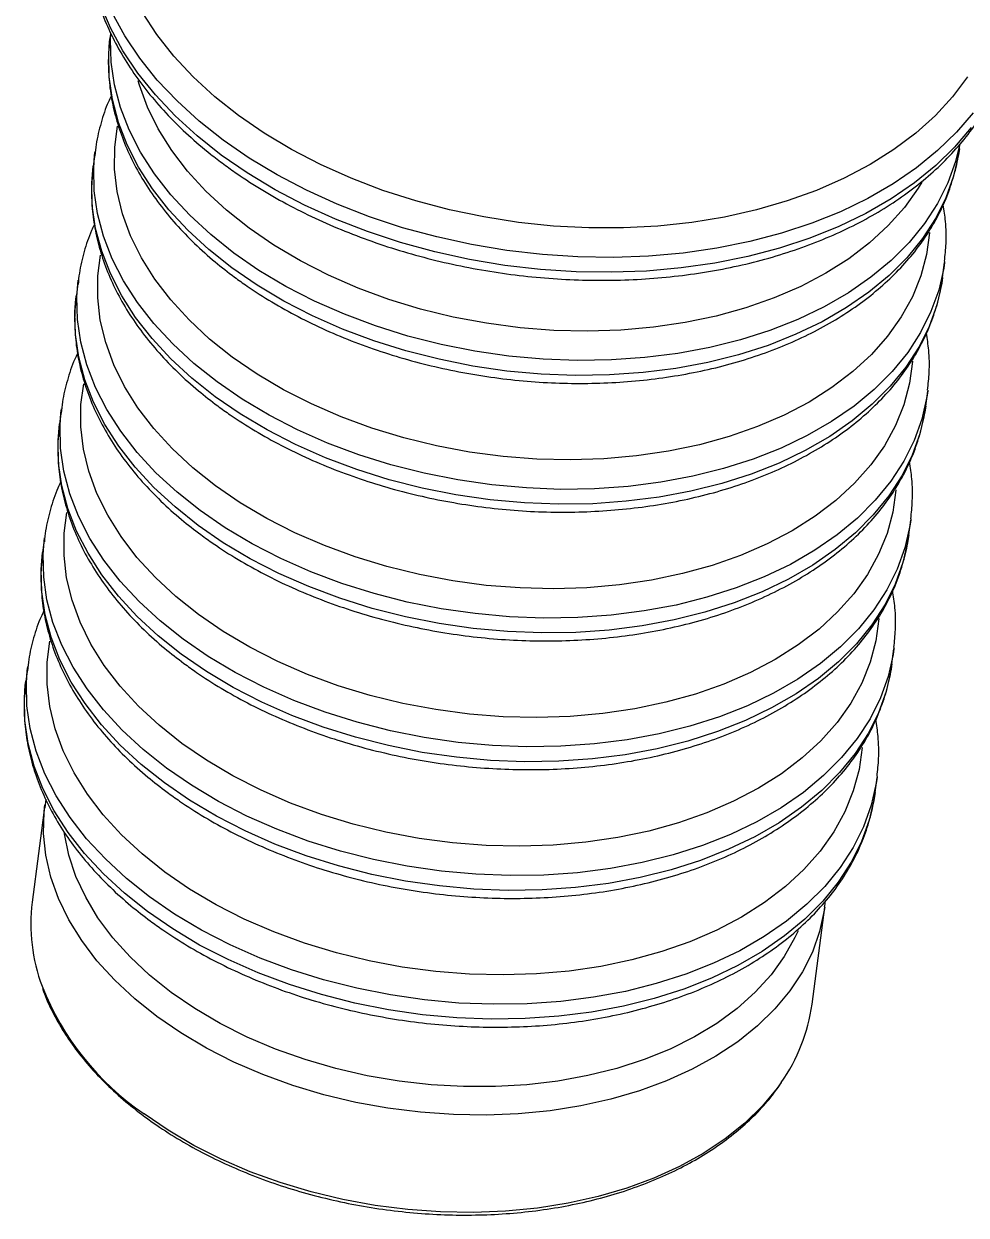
# Model space of a CAD drawing. Header units: millimetres. Extents: x 118006 to 124636, y -130611 to -125922.
# Drawn here: x 122606.7 to 122703.3, y -127507.5 to -127385.3 of the extents above; entities that cross this region are included whole.
import ezdxf

# ---------------------------------------------------------------- set-up
doc = ezdxf.new("R2010")
doc.units = ezdxf.units.MM
doc.header["$LTSCALE"] = 13
doc.layers.add('几何体', color=7, linetype='Continuous')

msp = doc.modelspace()

# ---------------------------------------------------------------- linework, layer by layer
at = {"layer": '几何体'}
for p, q in [((122615.53, -127387.15), (122615.58, -127386.75)), ((122615.64, -127386.28), (122615.58, -127386.75)), ((122702.62, -127398.14), (122702.68, -127397.68)), ((122614.05, -127398.42), (122613.85, -127399.94)), ((122614, -127398.82), (122614.05, -127398.42)), ((122613.81, -127400.35), (122613.85, -127399.94)), ((122700.89, -127411.34), (122701.09, -127409.82)), ((122701.11, -127409.69), (122701.09, -127409.82)), ((122612.32, -127411.62), (122612.13, -127413.14)), ((122612.28, -127412.02), (122612.32, -127411.62)), ((122612.08, -127413.54), (122612.13, -127413.14)), ((122699.17, -127424.54), (122699.37, -127423.01)), ((122699.38, -127422.89), (122699.37, -127423.01)), ((122610.6, -127424.82), (122610.4, -127426.34)), ((122610.55, -127425.22), (122610.6, -127424.82)), ((122610.35, -127426.74), (122610.4, -127426.34)), ((122697.44, -127437.74), (122697.64, -127436.21)), ((122697.65, -127436.09), (122697.64, -127436.21)), ((122608.87, -127438.02), (122608.67, -127439.54)), ((122608.82, -127438.42), (122608.87, -127438.02)), ((122608.62, -127439.94), (122608.67, -127439.54)), ((122695.71, -127450.93), (122695.91, -127449.41)), ((122695.93, -127449.29), (122695.91, -127449.41)), ((122607.14, -127451.22), (122606.94, -127452.74)), ((122607.09, -127451.62), (122607.14, -127451.22)), ((122606.89, -127453.14), (122606.94, -127452.74)), ((122693.98, -127464.13), (122694.18, -127462.61)), ((122694.2, -127462.48), (122694.18, -127462.61)), ((122609, -127464.82), (122608.9, -127465.72)), ((122608.9, -127465.41), (122607.6, -127475.38)), ((122608.87, -127465.69), (122608.9, -127465.41)), ((122687.52, -127485.84), (122688.82, -127475.88))]:
    msp.add_line(p, q, dxfattribs=at)
at = {"layer": '几何体', "flags": 128}
for points in [[(122627.17, -127397.27), (122624.7, -127395.31), (122622.45, -127393.25), (122620.42, -127391.1), (122618.63, -127388.87), (122617.09, -127386.58), (122615.81, -127384.23), (122614.79, -127381.85), (122614.05, -127379.44), (122613.58, -127377.02), (122613.38, -127374.61), (122613.47, -127372.21), (122613.55, -127371.51)], [(122626.97, -127398.79), (122624.5, -127396.83), (122622.25, -127394.77), (122620.22, -127392.62), (122618.43, -127390.4), (122616.89, -127388.1), (122615.61, -127385.76), (122614.59, -127383.37), (122613.85, -127380.96), (122613.38, -127378.55), (122613.18, -127376.13), (122613.27, -127373.74), (122613.35, -127373.03)], [(122628.74, -127394.73), (122626.32, -127392.81), (122624.11, -127390.78), (122622.12, -127388.65), (122620.38, -127386.45), (122618.89, -127384.19)], [(122628.26, -127408.84), (122625.89, -127406.95), (122623.74, -127404.96), (122621.81, -127402.88), (122620.13, -127400.72), (122618.7, -127398.49), (122617.54, -127396.22), (122616.64, -127393.91), (122616.03, -127391.59), (122615.69, -127389.26), (122615.64, -127386.94), (122615.66, -127386.45)], [(122628.07, -127410.36), (122625.69, -127408.47), (122623.54, -127406.48), (122621.61, -127404.4), (122619.93, -127402.24), (122618.5, -127400.02), (122617.34, -127397.74), (122616.44, -127395.44), (122615.83, -127393.11), (122615.49, -127390.78), (122615.44, -127388.46), (122615.53, -127387.15)], [(122629.84, -127406.3), (122627.51, -127404.45), (122625.4, -127402.49), (122623.53, -127400.44), (122621.9, -127398.31), (122620.52, -127396.12), (122619.42, -127393.88), (122618.59, -127391.62), (122618.46, -127391.17)], [(122703.45, -127390.78), (122701.93, -127392.81), (122700.16, -127394.73), (122698.15, -127396.55), (122695.91, -127398.23), (122693.46, -127399.77), (122690.81, -127401.17), (122687.98, -127402.42), (122684.98, -127403.5), (122681.83, -127404.41), (122678.56, -127405.15), (122675.19, -127405.7), (122671.72, -127406.07), (122668.2, -127406.26), (122664.63, -127406.26), (122661.04, -127406.07), (122657.45, -127405.7), (122653.88, -127405.14), (122650.36, -127404.41), (122646.9, -127403.5), (122643.54, -127402.42), (122640.28, -127401.17), (122637.16, -127399.77), (122634.18, -127398.23), (122631.37, -127396.54), (122628.74, -127394.73), (122628.74, -127394.73)], [(122704.03, -127394.45), (122702.33, -127396.45), (122700.39, -127398.34), (122698.22, -127400.11), (122695.83, -127401.75), (122693.24, -127403.25), (122690.45, -127404.6), (122687.5, -127405.79), (122684.39, -127406.81), (122681.14, -127407.66), (122677.77, -127408.34), (122674.31, -127408.84), (122670.77, -127409.16), (122667.17, -127409.29), (122663.53, -127409.24), (122659.88, -127409), (122656.24, -127408.58), (122652.62, -127407.97), (122649.06, -127407.19), (122645.56, -127406.24), (122642.16, -127405.12), (122638.86, -127403.84), (122635.7, -127402.4), (122632.69, -127400.82), (122629.84, -127399.11), (122627.17, -127397.27)], [(122628.11, -127419.5), (122625.78, -127417.65), (122623.67, -127415.69), (122621.8, -127413.64), (122620.17, -127411.51), (122618.8, -127409.32), (122617.69, -127407.08), (122616.86, -127404.81), (122616.31, -127402.53), (122616.04, -127400.24), (122616.06, -127397.97), (122616.34, -127395.84)], [(122703.83, -127395.97), (122702.13, -127397.97), (122700.19, -127399.87), (122698.02, -127401.63), (122695.63, -127403.27), (122693.04, -127404.77), (122690.25, -127406.12), (122687.3, -127407.31), (122684.19, -127408.33), (122680.94, -127409.19), (122677.57, -127409.87), (122674.11, -127410.36), (122670.57, -127410.68), (122666.97, -127410.81), (122663.33, -127410.76), (122659.68, -127410.52), (122656.04, -127410.1), (122652.43, -127409.5), (122648.86, -127408.72), (122645.36, -127407.76), (122641.96, -127406.64), (122638.67, -127405.36), (122635.5, -127403.92), (122632.49, -127402.35), (122629.64, -127400.63), (122626.97, -127398.79)], [(122626.54, -127422.04), (122624.16, -127420.15), (122622.01, -127418.16), (122620.08, -127416.07), (122618.4, -127413.92), (122616.97, -127411.69), (122615.81, -127409.42), (122614.92, -127407.11), (122614.3, -127404.79), (122613.96, -127402.46), (122613.91, -127400.14), (122614, -127398.82)], [(122702.62, -127398.14), (122702.54, -127398.72), (122702.03, -127400.97), (122701.24, -127403.17), (122700.17, -127405.3), (122698.84, -127407.34), (122697.26, -127409.29), (122695.42, -127411.13), (122693.35, -127412.85), (122691.06, -127414.43), (122688.56, -127415.88), (122685.87, -127417.17), (122683.01, -127418.3), (122679.99, -127419.26), (122676.83, -127420.05), (122673.56, -127420.66), (122670.2, -127421.09), (122666.76, -127421.33), (122663.28, -127421.38), (122659.77, -127421.25), (122656.25, -127420.93), (122652.75, -127420.42), (122649.3, -127419.73), (122645.9, -127418.87), (122642.6, -127417.83), (122639.39, -127416.63), (122636.32, -127415.28), (122633.4, -127413.77), (122630.64, -127412.13), (122628.07, -127410.36)], [(122702.6, -127397.93), (122702.22, -127399.45), (122701.44, -127401.65), (122700.37, -127403.77), (122699.04, -127405.82), (122697.46, -127407.77), (122695.62, -127409.61), (122693.55, -127411.32), (122691.26, -127412.91), (122688.76, -127414.35), (122686.07, -127415.64), (122683.21, -127416.77), (122680.19, -127417.74), (122677.03, -127418.53), (122673.76, -127419.14), (122670.4, -127419.56), (122666.96, -127419.8), (122663.48, -127419.86), (122659.97, -127419.72), (122656.45, -127419.4), (122652.95, -127418.9), (122649.5, -127418.21), (122646.1, -127417.35), (122642.79, -127416.31), (122639.59, -127415.11), (122636.52, -127413.76), (122633.6, -127412.25), (122630.84, -127410.61), (122628.26, -127408.84)], [(122626.34, -127423.56), (122623.96, -127421.67), (122621.81, -127419.68), (122619.88, -127417.6), (122618.2, -127415.44), (122616.77, -127413.21), (122615.61, -127410.94), (122614.72, -127408.64), (122614.1, -127406.31), (122613.76, -127403.98), (122613.71, -127401.66), (122613.81, -127400.35)], [(122698.76, -127401.58), (122698.39, -127402.19), (122696.99, -127404.16), (122695.33, -127406.03), (122693.42, -127407.79), (122691.29, -127409.42), (122688.94, -127410.91), (122686.38, -127412.25), (122683.65, -127413.43), (122680.75, -127414.45), (122677.7, -127415.3), (122674.53, -127415.96), (122671.26, -127416.44), (122667.91, -127416.74), (122664.5, -127416.85), (122661.05, -127416.77), (122657.6, -127416.5), (122654.16, -127416.04), (122650.75, -127415.41), (122647.41, -127414.59), (122644.15, -127413.59), (122640.99, -127412.43), (122637.96, -127411.12), (122635.08, -127409.65), (122632.37, -127408.04), (122629.84, -127406.3)], [(122699.55, -127406.72), (122699.55, -127406.75), (122699.25, -127408.99), (122698.66, -127411.19), (122697.8, -127413.33), (122696.66, -127415.39), (122695.26, -127417.36), (122693.6, -127419.23), (122691.7, -127420.99), (122689.56, -127422.62), (122687.21, -127424.11), (122684.66, -127425.45), (122681.92, -127426.63), (122679.02, -127427.65), (122675.97, -127428.49), (122672.8, -127429.16), (122669.53, -127429.64), (122666.18, -127429.94), (122662.77, -127430.05), (122659.33, -127429.97), (122655.87, -127429.7), (122652.43, -127429.24), (122649.03, -127428.6), (122645.68, -127427.79), (122642.42, -127426.79), (122639.27, -127425.63), (122636.24, -127424.31), (122633.35, -127422.85), (122630.64, -127421.24), (122628.11, -127419.5)], [(122626.38, -127432.7), (122624.05, -127430.84), (122621.95, -127428.89), (122620.07, -127426.84), (122618.44, -127424.71), (122617.07, -127422.52), (122615.96, -127420.28), (122615.13, -127418.01), (122614.58, -127415.73), (122614.31, -127413.44), (122614.33, -127411.17), (122614.61, -127409.04)], [(122701.09, -127409.82), (122701.01, -127410.39), (122700.5, -127412.65), (122699.71, -127414.84), (122698.64, -127416.97), (122697.32, -127419.02), (122695.73, -127420.97), (122693.89, -127422.81), (122691.82, -127424.52), (122689.53, -127426.11), (122687.03, -127427.55), (122684.34, -127428.84), (122681.48, -127429.97), (122678.46, -127430.94), (122675.3, -127431.72), (122672.03, -127432.33), (122668.67, -127432.76), (122665.24, -127433), (122661.75, -127433.06), (122658.24, -127432.92), (122654.72, -127432.6), (122651.22, -127432.1), (122647.77, -127431.41), (122644.37, -127430.55), (122641.07, -127429.51), (122637.87, -127428.31), (122634.79, -127426.95), (122631.87, -127425.45), (122629.11, -127423.81), (122626.54, -127422.04)], [(122700.89, -127411.34), (122700.81, -127411.92), (122700.3, -127414.17), (122699.51, -127416.37), (122698.45, -127418.5), (122697.12, -127420.54), (122695.53, -127422.49), (122693.69, -127424.33), (122691.62, -127426.05), (122689.33, -127427.63), (122686.83, -127429.07), (122684.14, -127430.37), (122681.28, -127431.5), (122678.26, -127432.46), (122675.1, -127433.25), (122671.84, -127433.86), (122668.47, -127434.28), (122665.04, -127434.53), (122661.55, -127434.58), (122658.04, -127434.45), (122654.52, -127434.12), (122651.03, -127433.62), (122647.57, -127432.93), (122644.18, -127432.07), (122640.87, -127431.03), (122637.67, -127429.83), (122634.59, -127428.48), (122631.67, -127426.97), (122628.91, -127425.33), (122626.34, -127423.56)], [(122624.81, -127435.23), (122622.44, -127433.35), (122620.28, -127431.36), (122618.36, -127429.27), (122616.67, -127427.11), (122615.25, -127424.89), (122614.08, -127422.62), (122613.19, -127420.31), (122612.57, -127417.99), (122612.23, -127415.66), (122612.18, -127413.34), (122612.28, -127412.02)], [(122624.61, -127436.76), (122622.24, -127434.87), (122620.08, -127432.88), (122618.16, -127430.8), (122616.47, -127428.64), (122615.05, -127426.41), (122613.88, -127424.14), (122612.99, -127421.83), (122612.37, -127419.51), (122612.03, -127417.18), (122611.98, -127414.86), (122612.08, -127413.54)], [(122697.82, -127419.91), (122697.82, -127419.95), (122697.52, -127422.19), (122696.94, -127424.39), (122696.07, -127426.52), (122694.93, -127428.59), (122693.53, -127430.56), (122691.87, -127432.43), (122689.97, -127434.19), (122687.83, -127435.81), (122685.48, -127437.3), (122682.93, -127438.65), (122680.19, -127439.83), (122677.29, -127440.85), (122674.25, -127441.69), (122671.08, -127442.36), (122667.8, -127442.84), (122664.45, -127443.14), (122661.04, -127443.25), (122657.6, -127443.17), (122654.14, -127442.9), (122650.7, -127442.44), (122647.3, -127441.8), (122643.96, -127440.98), (122640.69, -127439.99), (122637.54, -127438.83), (122634.51, -127437.51), (122631.63, -127436.05), (122628.91, -127434.44), (122626.38, -127432.7)], [(122624.65, -127445.9), (122622.33, -127444.04), (122620.22, -127442.08), (122618.34, -127440.03), (122616.71, -127437.91), (122615.34, -127435.72), (122614.24, -127433.48), (122613.4, -127431.21), (122612.85, -127428.93), (122612.58, -127426.64), (122612.6, -127424.37), (122612.88, -127422.24)], [(122699.37, -127423.01), (122699.28, -127423.59), (122698.77, -127425.85), (122697.98, -127428.04), (122696.92, -127430.17), (122695.59, -127432.22), (122694, -127434.17), (122692.17, -127436), (122690.1, -127437.72), (122687.8, -127439.31), (122685.3, -127440.75), (122682.61, -127442.04), (122679.75, -127443.17), (122676.73, -127444.13), (122673.58, -127444.92), (122670.31, -127445.53), (122666.94, -127445.96), (122663.51, -127446.2), (122660.02, -127446.26), (122656.51, -127446.12), (122652.99, -127445.8), (122649.5, -127445.3), (122646.04, -127444.61), (122642.65, -127443.74), (122639.34, -127442.71), (122636.14, -127441.51), (122633.07, -127440.15), (122630.14, -127438.65), (122627.38, -127437), (122624.81, -127435.23)], [(122699.17, -127424.54), (122699.08, -127425.12), (122698.57, -127427.37), (122697.78, -127429.57), (122696.72, -127431.69), (122695.39, -127433.74), (122693.8, -127435.69), (122691.97, -127437.53), (122689.9, -127439.24), (122687.6, -127440.83), (122685.11, -127442.27), (122682.41, -127443.56), (122679.55, -127444.69), (122676.53, -127445.66), (122673.38, -127446.45), (122670.11, -127447.06), (122666.74, -127447.48), (122663.31, -127447.72), (122659.82, -127447.78), (122656.31, -127447.64), (122652.8, -127447.32), (122649.3, -127446.82), (122645.84, -127446.13), (122642.45, -127445.27), (122639.14, -127444.23), (122635.94, -127443.03), (122632.87, -127441.68), (122629.94, -127440.17), (122627.18, -127438.53), (122624.61, -127436.76)], [(122623.08, -127448.43), (122620.71, -127446.55), (122618.55, -127444.55), (122616.63, -127442.47), (122614.95, -127440.31), (122613.52, -127438.09), (122612.35, -127435.82), (122611.46, -127433.51), (122610.84, -127431.18), (122610.51, -127428.85), (122610.45, -127426.53), (122610.55, -127425.22)], [(122622.88, -127449.96), (122620.51, -127448.07), (122618.35, -127446.08), (122616.43, -127444), (122614.75, -127441.84), (122613.32, -127439.61), (122612.15, -127437.34), (122611.26, -127435.03), (122610.64, -127432.71), (122610.31, -127430.38), (122610.25, -127428.06), (122610.35, -127426.74)], [(122696.1, -127433.11), (122696.09, -127433.15), (122695.79, -127435.39), (122695.21, -127437.59), (122694.34, -127439.72), (122693.21, -127441.79), (122691.8, -127443.76), (122690.14, -127445.63), (122688.24, -127447.39), (122686.11, -127449.01), (122683.75, -127450.5), (122681.2, -127451.85), (122678.47, -127453.03), (122675.56, -127454.05), (122672.52, -127454.89), (122669.35, -127455.56), (122666.08, -127456.04), (122662.72, -127456.34), (122659.31, -127456.45), (122655.87, -127456.37), (122652.42, -127456.1), (122648.98, -127455.64), (122645.57, -127455), (122642.23, -127454.18), (122638.97, -127453.19), (122635.81, -127452.03), (122632.78, -127450.71), (122629.9, -127449.24), (122627.18, -127447.64), (122624.65, -127445.9)], [(122622.92, -127459.1), (122620.6, -127457.24), (122618.49, -127455.28), (122616.61, -127453.23), (122614.99, -127451.11), (122613.61, -127448.92), (122612.51, -127446.68), (122611.68, -127444.41), (122611.12, -127442.12), (122610.86, -127439.84), (122610.87, -127437.56), (122611.15, -127435.44)], [(122697.64, -127436.21), (122697.55, -127436.79), (122697.04, -127439.04), (122696.25, -127441.24), (122695.19, -127443.37), (122693.86, -127445.42), (122692.27, -127447.36), (122690.44, -127449.2), (122688.37, -127450.92), (122686.08, -127452.51), (122683.58, -127453.95), (122680.89, -127455.24), (122678.02, -127456.37), (122675, -127457.33), (122671.85, -127458.12), (122668.58, -127458.73), (122665.22, -127459.16), (122661.78, -127459.4), (122658.3, -127459.45), (122654.78, -127459.32), (122651.27, -127459), (122647.77, -127458.49), (122644.31, -127457.81), (122640.92, -127456.94), (122637.61, -127455.91), (122634.41, -127454.71), (122631.34, -127453.35), (122628.41, -127451.85), (122625.65, -127450.2), (122623.08, -127448.43)], [(122697.44, -127437.74), (122697.35, -127438.31), (122696.84, -127440.57), (122696.05, -127442.77), (122694.99, -127444.89), (122693.66, -127446.94), (122692.07, -127448.89), (122690.24, -127450.73), (122688.17, -127452.44), (122685.88, -127454.03), (122683.38, -127455.47), (122680.69, -127456.76), (122677.82, -127457.89), (122674.8, -127458.86), (122671.65, -127459.65), (122668.38, -127460.26), (122665.02, -127460.68), (122661.58, -127460.92), (122658.1, -127460.98), (122654.58, -127460.84), (122651.07, -127460.52), (122647.57, -127460.02), (122644.11, -127459.33), (122640.72, -127458.47), (122637.41, -127457.43), (122634.21, -127456.23), (122631.14, -127454.87), (122628.21, -127453.37), (122625.46, -127451.73), (122622.88, -127449.96)], [(122621.35, -127461.63), (122618.98, -127459.74), (122616.83, -127457.75), (122614.9, -127455.67), (122613.22, -127453.51), (122611.79, -127451.29), (122610.63, -127449.02), (122609.73, -127446.71), (122609.11, -127444.38), (122608.78, -127442.05), (122608.72, -127439.73), (122608.82, -127438.42)], [(122621.15, -127463.15), (122618.78, -127461.27), (122616.63, -127459.28), (122614.7, -127457.19), (122613.02, -127455.03), (122611.59, -127452.81), (122610.43, -127450.54), (122609.53, -127448.23), (122608.92, -127445.91), (122608.58, -127443.58), (122608.53, -127441.26), (122608.62, -127439.94)], [(122694.37, -127446.31), (122694.37, -127446.34), (122694.06, -127448.59), (122693.48, -127450.79), (122692.62, -127452.92), (122691.48, -127454.98), (122690.08, -127456.96), (122688.42, -127458.83), (122686.51, -127460.58), (122684.38, -127462.21), (122682.03, -127463.7), (122679.47, -127465.04), (122676.74, -127466.23), (122673.84, -127467.25), (122670.79, -127468.09), (122667.62, -127468.76), (122664.35, -127469.24), (122661, -127469.54), (122657.59, -127469.65), (122654.14, -127469.57), (122650.69, -127469.3), (122647.25, -127468.84), (122643.84, -127468.2), (122640.5, -127467.38), (122637.24, -127466.39), (122634.08, -127465.23), (122631.05, -127463.91), (122628.17, -127462.44), (122625.45, -127460.83), (122622.92, -127459.1)], [(122621.2, -127472.3), (122618.87, -127470.44), (122616.76, -127468.48), (122614.89, -127466.43), (122613.26, -127464.31), (122611.89, -127462.12), (122610.78, -127459.88), (122609.95, -127457.61), (122609.4, -127455.32), (122609.13, -127453.04), (122609.15, -127450.76), (122609.42, -127448.63)], [(122695.91, -127449.41), (122695.83, -127449.99), (122695.31, -127452.24), (122694.52, -127454.44), (122693.46, -127456.57), (122692.13, -127458.61), (122690.55, -127460.56), (122688.71, -127462.4), (122686.64, -127464.12), (122684.35, -127465.71), (122681.85, -127467.15), (122679.16, -127468.44), (122676.29, -127469.57), (122673.28, -127470.53), (122670.12, -127471.32), (122666.85, -127471.93), (122663.49, -127472.36), (122660.05, -127472.6), (122656.57, -127472.65), (122653.06, -127472.52), (122649.54, -127472.2), (122646.04, -127471.69), (122642.58, -127471.01), (122639.19, -127470.14), (122635.88, -127469.11), (122632.68, -127467.91), (122629.61, -127466.55), (122626.69, -127465.05), (122623.93, -127463.4), (122621.35, -127461.63)], [(122619.63, -127474.83), (122617.25, -127472.94), (122615.1, -127470.95), (122613.17, -127468.87), (122611.49, -127466.71), (122610.06, -127464.49), (122608.9, -127462.21), (122608, -127459.91), (122607.39, -127457.58), (122607.05, -127455.25), (122607, -127452.93), (122607.09, -127451.62)], [(122695.71, -127450.93), (122695.63, -127451.51), (122695.11, -127453.77), (122694.32, -127455.96), (122693.26, -127458.09), (122691.93, -127460.14), (122690.35, -127462.09), (122688.51, -127463.92), (122686.44, -127465.64), (122684.15, -127467.23), (122681.65, -127468.67), (122678.96, -127469.96), (122676.1, -127471.09), (122673.08, -127472.06), (122669.92, -127472.84), (122666.65, -127473.45), (122663.29, -127473.88), (122659.85, -127474.12), (122656.37, -127474.18), (122652.86, -127474.04), (122649.34, -127473.72), (122645.84, -127473.22), (122642.39, -127472.53), (122638.99, -127471.67), (122635.68, -127470.63), (122632.48, -127469.43), (122629.41, -127468.07), (122626.49, -127466.57), (122623.73, -127464.93), (122621.15, -127463.15)], [(122619.43, -127476.35), (122617.05, -127474.47), (122614.9, -127472.47), (122612.97, -127470.39), (122611.29, -127468.23), (122609.86, -127466.01), (122608.7, -127463.74), (122607.8, -127461.43), (122607.19, -127459.1), (122606.85, -127456.77), (122606.8, -127454.45), (122606.89, -127453.14)], [(122692.64, -127459.51), (122692.64, -127459.54), (122692.34, -127461.79), (122691.75, -127463.98), (122690.89, -127466.12), (122689.75, -127468.18), (122688.35, -127470.16), (122686.69, -127472.03), (122684.79, -127473.78), (122682.65, -127475.41), (122680.3, -127476.9), (122677.75, -127478.24), (122675.01, -127479.43), (122672.11, -127480.44), (122669.06, -127481.29), (122665.89, -127481.96), (122662.62, -127482.44), (122659.27, -127482.74), (122655.86, -127482.84), (122652.42, -127482.76), (122648.96, -127482.5), (122645.52, -127482.04), (122642.12, -127481.4), (122638.77, -127480.58), (122635.51, -127479.59), (122632.35, -127478.43), (122629.32, -127477.11), (122626.44, -127475.64), (122623.73, -127474.03), (122621.2, -127472.3)], [(122694.18, -127462.61), (122694.1, -127463.19), (122693.59, -127465.44), (122692.8, -127467.64), (122691.73, -127469.77), (122690.4, -127471.81), (122688.82, -127473.76), (122686.98, -127475.6), (122684.91, -127477.32), (122682.62, -127478.9), (122680.12, -127480.35), (122677.43, -127481.64), (122674.57, -127482.77), (122671.55, -127483.73), (122668.39, -127484.52), (122665.12, -127485.13), (122661.76, -127485.56), (122658.32, -127485.8), (122654.84, -127485.85), (122651.33, -127485.72), (122647.81, -127485.4), (122644.31, -127484.89), (122640.86, -127484.21), (122637.46, -127483.34), (122634.16, -127482.31), (122630.96, -127481.11), (122627.88, -127479.75), (122624.96, -127478.24), (122622.2, -127476.6), (122619.63, -127474.83)], [(122693.98, -127464.13), (122693.9, -127464.71), (122693.39, -127466.97), (122692.6, -127469.16), (122691.53, -127471.29), (122690.21, -127473.34), (122688.62, -127475.28), (122686.78, -127477.12), (122684.71, -127478.84), (122682.42, -127480.43), (122679.92, -127481.87), (122677.23, -127483.16), (122674.37, -127484.29), (122671.35, -127485.25), (122668.19, -127486.04), (122664.92, -127486.65), (122661.56, -127487.08), (122658.13, -127487.32), (122654.64, -127487.37), (122651.13, -127487.24), (122647.61, -127486.92), (122644.11, -127486.41), (122640.66, -127485.73), (122637.26, -127484.86), (122633.96, -127483.83), (122630.76, -127482.63), (122627.68, -127481.27), (122624.76, -127479.77), (122622, -127478.12), (122619.43, -127476.35)], [(122620.37, -127487.1), (122618.11, -127485.29), (122616.06, -127483.38), (122614.24, -127481.39), (122612.67, -127479.32), (122611.35, -127477.18), (122610.3, -127475.01), (122609.51, -127472.8), (122609, -127470.57), (122608.77, -127468.35), (122608.83, -127466.14), (122608.87, -127465.69)], [(122621.85, -127484.63), (122619.63, -127482.86), (122617.63, -127480.98), (122615.86, -127479.02), (122614.34, -127476.98), (122613.08, -127474.88), (122612.08, -127472.73), (122611.36, -127470.56), (122610.91, -127468.37), (122610.9, -127468.25)], [(122688.82, -127475.87), (122688.77, -127476.24), (122688.3, -127478.39), (122687.55, -127480.49), (122686.53, -127482.52), (122685.25, -127484.47), (122683.71, -127486.32), (122681.92, -127488.06), (122679.91, -127489.68), (122677.67, -127491.17), (122675.24, -127492.51), (122672.62, -127493.69), (122669.83, -127494.72), (122666.9, -127495.58), (122663.84, -127496.26), (122660.67, -127496.76), (122657.42, -127497.08), (122654.11, -127497.21), (122650.77, -127497.16), (122647.41, -127496.92), (122644.06, -127496.5), (122640.75, -127495.9), (122637.49, -127495.12), (122634.31, -127494.16), (122631.23, -127493.04), (122628.28, -127491.77), (122625.47, -127490.35), (122622.83, -127488.78), (122620.37, -127487.1)], [(122686.09, -127478.3), (122685.77, -127478.99), (122684.68, -127480.96), (122683.32, -127482.84), (122681.7, -127484.61), (122679.85, -127486.27), (122677.77, -127487.8), (122675.48, -127489.19), (122672.99, -127490.43), (122670.32, -127491.51), (122667.5, -127492.42), (122664.54, -127493.16), (122661.47, -127493.72), (122658.3, -127494.1), (122655.07, -127494.29), (122651.79, -127494.29), (122648.49, -127494.1), (122645.2, -127493.73), (122641.93, -127493.17), (122638.72, -127492.43), (122635.59, -127491.52), (122632.55, -127490.44), (122629.64, -127489.21), (122626.87, -127487.82), (122624.27, -127486.29), (122621.85, -127484.63)], [(122684.35, -127493.87), (122683.94, -127494.44), (122682.4, -127496.29), (122680.62, -127498.03), (122678.6, -127499.65), (122676.37, -127501.13), (122673.93, -127502.47), (122671.31, -127503.66), (122668.53, -127504.69), (122665.59, -127505.54), (122662.53, -127506.22), (122659.37, -127506.73), (122656.12, -127507.05), (122652.81, -127507.18), (122649.46, -127507.13), (122646.1, -127506.89), (122642.76, -127506.47), (122639.44, -127505.86), (122636.18, -127505.08), (122633, -127504.13), (122629.93, -127503.01), (122626.98, -127501.73), (122624.17, -127500.31), (122621.52, -127498.75), (122619.06, -127497.06)]]:
    msp.add_lwpolyline(points, dxfattribs=at)
at = {"layer": '几何体'}
for centre, radius, start, end in [((122625.63, -127477.63), 18.17, 172.8813, 200.4831), ((122635.04, -127473.57), 28.41, 201.5193, 235.7813), ((122669.48, -127483.36), 18.21, 324.7655, 352.1679)]:
    msp.add_arc(centre, radius, start, end, dxfattribs=at)
for points, knots in [([(122613.44, -127372.62), (122613.36, -127373.12), (122613.17, -127374.41), (122613.14, -127376.49), (122613.33, -127378.85), (122613.77, -127381.22), (122614.46, -127383.57), (122615.4, -127385.89), (122616.58, -127388.19), (122617.99, -127390.43), (122619.64, -127392.62), (122621.5, -127394.74), (122623.58, -127396.78), (122625.52, -127398.43), (122627.21, -127399.72), (122628.96, -127400.98), (122631.2, -127402.42), (122634, -127404.01), (122636.95, -127405.46), (122640.02, -127406.77), (122643.2, -127407.94), (122646.47, -127408.96), (122649.81, -127409.82), (122653.21, -127410.52), (122656.65, -127411.05), (122660.12, -127411.42), (122663.58, -127411.62), (122667.04, -127411.65), (122670.46, -127411.51), (122673.83, -127411.2), (122677.14, -127410.73), (122680.36, -127410.08), (122683.48, -127409.27), (122686.49, -127408.3), (122689.36, -127407.17), (122692.08, -127405.89), (122694.64, -127404.47), (122697.01, -127402.9), (122699.2, -127401.2), (122701.18, -127399.38), (122702.94, -127397.45), (122704.48, -127395.42), (122705.77, -127393.31), (122706.82, -127391.12), (122707.62, -127388.87), (122708.11, -127386.92), (122708.25, -127385.72), (122708.29, -127385.3)], [0, 0, 0, 0, 0.014822, 0.037333, 0.05985, 0.082417, 0.105071, 0.127833, 0.150712, 0.173702, 0.196789, 0.219952, 0.243171, 0.266426, 0.279457, 0.291828, 0.315116, 0.338399, 0.361676, 0.384946, 0.408207, 0.43146, 0.454707, 0.47795, 0.501191, 0.524431, 0.547675, 0.570923, 0.594178, 0.617443, 0.64072, 0.664009, 0.687313, 0.71063, 0.733959, 0.757296, 0.780631, 0.803951, 0.82724, 0.850478, 0.87364, 0.896705, 0.919654, 0.942477, 0.965178, 0.987779, 1, 1, 1, 1]), ([(122615.56, -127387.18), (122615.51, -127387.54), (122615.37, -127388.64), (122615.41, -127390.52), (122615.65, -127392.79), (122616.16, -127395.05), (122616.91, -127397.3), (122617.91, -127399.52), (122619.14, -127401.7), (122620.61, -127403.83), (122622.3, -127405.89), (122624.22, -127407.88), (122626.22, -127409.69), (122627.67, -127410.79), (122628.33, -127411.31)], [0, 0, 0, 0, 0.041926, 0.128512, 0.215165, 0.302077, 0.389394, 0.477198, 0.565504, 0.654271, 0.743422, 0.832862, 0.922499, 1, 1, 1, 1]), ([(122615.69, -127392.74), (122615.6, -127392.94), (122615.16, -127393.83), (122614.64, -127395.49), (122614.17, -127397.33), (122614.07, -127398.47), (122614.03, -127398.86)], [0, 0, 0, 0, 0.101434, 0.459829, 0.816459, 1, 1, 1, 1]), ([(122628.33, -127411.31), (122628.76, -127411.61), (122629.98, -127412.5), (122632.14, -127413.87), (122634.84, -127415.38), (122637.68, -127416.76), (122640.64, -127417.99), (122643.7, -127419.07), (122646.86, -127420.01), (122650.08, -127420.78), (122653.35, -127421.39), (122656.66, -127421.84), (122659.98, -127422.12), (122663.3, -127422.23), (122666.59, -127422.17), (122669.84, -127421.93), (122673.03, -127421.53), (122676.14, -127420.96), (122679.16, -127420.23), (122682.07, -127419.33), (122684.84, -127418.27), (122687.47, -127417.06), (122689.94, -127415.7), (122692.23, -127414.21), (122694.32, -127412.57), (122696.21, -127410.82), (122697.88, -127408.96), (122699.32, -127406.99), (122700.52, -127404.94), (122701.47, -127402.82), (122702.16, -127400.64), (122702.54, -127399.03), (122702.61, -127398.14), (122702.62, -127398)], [0, 0, 0, 0, 0.017974, 0.051776, 0.08557, 0.119355, 0.153127, 0.186885, 0.220632, 0.254368, 0.288099, 0.321828, 0.35556, 0.389297, 0.423044, 0.456806, 0.490585, 0.524386, 0.55821, 0.592057, 0.625925, 0.659807, 0.693688, 0.727547, 0.761356, 0.795079, 0.828677, 0.86211, 0.895349, 0.928382, 0.961222, 0.993911, 1, 1, 1, 1]), ([(122613.83, -127400.38), (122613.79, -127400.74), (122613.65, -127401.84), (122613.68, -127403.72), (122613.93, -127405.99), (122614.43, -127408.25), (122615.18, -127410.5), (122616.18, -127412.72), (122617.41, -127414.9), (122618.88, -127417.03), (122620.58, -127419.09), (122622.49, -127421.08), (122624.5, -127422.89), (122625.94, -127423.99), (122626.61, -127424.51)], [0, 0, 0, 0, 0.0419259, 0.1285123, 0.2151653, 0.3020771, 0.3893939, 0.4771978, 0.565504, 0.6542714, 0.7434219, 0.8328618, 0.9224992, 1, 1, 1, 1]), ([(122701.09, -127409.68), (122701.16, -127409.07), (122701.3, -127407.72), (122701.26, -127405.78), (122701.06, -127404.46), (122700.97, -127403.9)], [0, 0, 0, 0, 0.31729, 0.707196, 1, 1, 1, 1]), ([(122613.97, -127405.94), (122613.87, -127406.13), (122613.43, -127407.03), (122612.91, -127408.68), (122612.45, -127410.53), (122612.34, -127411.67), (122612.3, -127412.05)], [0, 0, 0, 0, 0.1014344, 0.4598285, 0.8164587, 1, 1, 1, 1]), ([(122626.61, -127424.51), (122627.03, -127424.81), (122628.26, -127425.7), (122630.41, -127427.07), (122633.11, -127428.58), (122635.95, -127429.95), (122638.91, -127431.19), (122641.98, -127432.27), (122645.13, -127433.2), (122648.35, -127433.98), (122651.62, -127434.59), (122654.93, -127435.04), (122658.25, -127435.32), (122661.57, -127435.43), (122664.86, -127435.36), (122668.11, -127435.13), (122671.3, -127434.73), (122674.42, -127434.16), (122677.43, -127433.43), (122680.34, -127432.53), (122683.11, -127431.47), (122685.74, -127430.26), (122688.21, -127428.9), (122690.5, -127427.4), (122692.59, -127425.77), (122694.48, -127424.02), (122696.15, -127422.15), (122697.59, -127420.19), (122698.79, -127418.14), (122699.75, -127416.02), (122700.43, -127413.84), (122700.81, -127412.23), (122700.88, -127411.34), (122700.89, -127411.2)], [0, 0, 0, 0, 0.017974, 0.051776, 0.08557, 0.119355, 0.153127, 0.186885, 0.220632, 0.254368, 0.288099, 0.321828, 0.35556, 0.389297, 0.423044, 0.456806, 0.490585, 0.524386, 0.55821, 0.592057, 0.625925, 0.659807, 0.693688, 0.727547, 0.761356, 0.795079, 0.828677, 0.86211, 0.895349, 0.928382, 0.961222, 0.993911, 1, 1, 1, 1]), ([(122612.11, -127413.58), (122612.06, -127413.94), (122611.92, -127415.04), (122611.96, -127416.92), (122612.2, -127419.19), (122612.71, -127421.45), (122613.46, -127423.7), (122614.45, -127425.92), (122615.69, -127428.1), (122617.15, -127430.23), (122618.85, -127432.29), (122620.76, -127434.27), (122622.77, -127436.09), (122624.21, -127437.19), (122624.88, -127437.7)], [0, 0, 0, 0, 0.041926, 0.128512, 0.215165, 0.302077, 0.389394, 0.477198, 0.565504, 0.654271, 0.743422, 0.832862, 0.922499, 1, 1, 1, 1]), ([(122699.36, -127422.88), (122699.43, -127422.27), (122699.58, -127420.92), (122699.53, -127418.96), (122699.33, -127417.63), (122699.24, -127417.04)], [0, 0, 0, 0, 0.314453, 0.700873, 1, 1, 1, 1]), ([(122612.24, -127419.14), (122612.14, -127419.33), (122611.71, -127420.22), (122611.18, -127421.88), (122610.72, -127423.73), (122610.61, -127424.87), (122610.58, -127425.25)], [0, 0, 0, 0, 0.101434, 0.459829, 0.816459, 1, 1, 1, 1]), ([(122624.88, -127437.7), (122625.3, -127438.01), (122626.53, -127438.9), (122628.68, -127440.27), (122631.38, -127441.78), (122634.22, -127443.15), (122637.18, -127444.39), (122640.25, -127445.47), (122643.4, -127446.4), (122646.62, -127447.18), (122649.9, -127447.79), (122653.2, -127448.24), (122656.52, -127448.52), (122659.84, -127448.62), (122663.13, -127448.56), (122666.38, -127448.33), (122669.58, -127447.93), (122672.69, -127447.36), (122675.71, -127446.63), (122678.61, -127445.73), (122681.39, -127444.67), (122684.01, -127443.46), (122686.48, -127442.1), (122688.77, -127440.6), (122690.87, -127438.97), (122692.75, -127437.22), (122694.42, -127435.35), (122695.86, -127433.39), (122697.06, -127431.34), (122698.02, -127429.22), (122698.7, -127427.04), (122699.08, -127425.43), (122699.15, -127424.54), (122699.16, -127424.4)], [0, 0, 0, 0, 0.017974, 0.0517756, 0.0855703, 0.1193553, 0.1531271, 0.1868855, 0.2206317, 0.2543685, 0.2880994, 0.3218285, 0.3555601, 0.3892973, 0.4230445, 0.4568059, 0.4905854, 0.5243861, 0.5582099, 0.5920569, 0.6259247, 0.659807, 0.6936882, 0.7275471, 0.7613559, 0.7950791, 0.8286768, 0.8621101, 0.895349, 0.9283818, 0.9612222, 0.9939108, 1, 1, 1, 1]), ([(122610.38, -127426.78), (122610.33, -127427.14), (122610.19, -127428.24), (122610.23, -127430.12), (122610.47, -127432.38), (122610.98, -127434.65), (122611.73, -127436.9), (122612.72, -127439.12), (122613.96, -127441.3), (122615.43, -127443.43), (122617.12, -127445.49), (122619.03, -127447.47), (122621.04, -127449.29), (122622.48, -127450.39), (122623.15, -127450.9)], [0, 0, 0, 0, 0.041926, 0.128512, 0.215165, 0.302077, 0.389394, 0.477198, 0.565504, 0.654271, 0.743422, 0.832862, 0.922499, 1, 1, 1, 1]), ([(122697.64, -127436.07), (122697.7, -127435.47), (122697.85, -127434.12), (122697.8, -127432.16), (122697.6, -127430.82), (122697.51, -127430.24)], [0, 0, 0, 0, 0.314453, 0.700873, 1, 1, 1, 1]), ([(122610.51, -127432.34), (122610.41, -127432.53), (122609.98, -127433.42), (122609.46, -127435.08), (122608.99, -127436.93), (122608.88, -127438.07), (122608.85, -127438.45)], [0, 0, 0, 0, 0.101434, 0.459829, 0.816459, 1, 1, 1, 1]), ([(122623.15, -127450.9), (122623.58, -127451.21), (122624.8, -127452.1), (122626.96, -127453.47), (122629.65, -127454.98), (122632.49, -127456.35), (122635.45, -127457.58), (122638.52, -127458.67), (122641.67, -127459.6), (122644.9, -127460.38), (122648.17, -127460.99), (122651.48, -127461.44), (122654.8, -127461.71), (122658.11, -127461.82), (122661.41, -127461.76), (122664.66, -127461.53), (122667.85, -127461.13), (122670.96, -127460.56), (122673.98, -127459.82), (122676.88, -127458.93), (122679.66, -127457.87), (122682.29, -127456.66), (122684.75, -127455.3), (122687.04, -127453.8), (122689.14, -127452.17), (122691.03, -127450.42), (122692.7, -127448.55), (122694.14, -127446.59), (122695.33, -127444.54), (122696.29, -127442.42), (122696.98, -127440.24), (122697.35, -127438.63), (122697.43, -127437.74), (122697.44, -127437.6)], [0, 0, 0, 0, 0.017974, 0.051776, 0.08557, 0.119355, 0.153127, 0.186885, 0.220632, 0.254368, 0.288099, 0.321828, 0.35556, 0.389297, 0.423044, 0.456806, 0.490585, 0.524386, 0.55821, 0.592057, 0.625925, 0.659807, 0.693688, 0.727547, 0.761356, 0.795079, 0.828677, 0.86211, 0.895349, 0.928382, 0.961222, 0.993911, 1, 1, 1, 1]), ([(122608.65, -127439.97), (122608.6, -127440.33), (122608.46, -127441.44), (122608.5, -127443.32), (122608.74, -127445.58), (122609.25, -127447.85), (122610, -127450.1), (122611, -127452.32), (122612.23, -127454.5), (122613.7, -127456.63), (122615.39, -127458.69), (122617.3, -127460.67), (122619.31, -127462.49), (122620.75, -127463.59), (122621.42, -127464.1)], [0, 0, 0, 0, 0.041926, 0.128512, 0.215165, 0.302077, 0.389394, 0.477198, 0.565504, 0.654271, 0.743422, 0.832862, 0.922499, 1, 1, 1, 1]), ([(122695.91, -127449.27), (122695.97, -127448.67), (122696.12, -127447.31), (122696.08, -127445.36), (122695.87, -127444.02), (122695.78, -127443.44)], [0, 0, 0, 0, 0.314453, 0.700873, 1, 1, 1, 1]), ([(122608.78, -127445.53), (122608.69, -127445.73), (122608.25, -127446.62), (122607.73, -127448.28), (122607.26, -127450.13), (122607.16, -127451.26), (122607.12, -127451.65)], [0, 0, 0, 0, 0.1014344, 0.4598285, 0.8164587, 1, 1, 1, 1]), ([(122621.42, -127464.1), (122621.85, -127464.41), (122623.07, -127465.29), (122625.23, -127466.67), (122627.93, -127468.18), (122630.77, -127469.55), (122633.73, -127470.78), (122636.79, -127471.87), (122639.95, -127472.8), (122643.17, -127473.58), (122646.44, -127474.19), (122649.75, -127474.63), (122653.07, -127474.91), (122656.38, -127475.02), (122659.68, -127474.96), (122662.93, -127474.73), (122666.12, -127474.33), (122669.23, -127473.76), (122672.25, -127473.02), (122675.16, -127472.13), (122677.93, -127471.07), (122680.56, -127469.86), (122683.03, -127468.5), (122685.31, -127467), (122687.41, -127465.37), (122689.3, -127463.62), (122690.97, -127461.75), (122692.41, -127459.79), (122693.61, -127457.74), (122694.56, -127455.62), (122695.25, -127453.44), (122695.63, -127451.83), (122695.7, -127450.94), (122695.71, -127450.8)], [0, 0, 0, 0, 0.017974, 0.051776, 0.08557, 0.119355, 0.153127, 0.186885, 0.220632, 0.254368, 0.288099, 0.321828, 0.35556, 0.389297, 0.423044, 0.456806, 0.490585, 0.524386, 0.55821, 0.592057, 0.625925, 0.659807, 0.693688, 0.727547, 0.761356, 0.795079, 0.828677, 0.86211, 0.895349, 0.928382, 0.961222, 0.993911, 1, 1, 1, 1]), ([(122606.92, -127453.17), (122606.88, -127453.53), (122606.74, -127454.64), (122606.77, -127456.51), (122607.02, -127458.78), (122607.52, -127461.05), (122608.27, -127463.29), (122609.27, -127465.51), (122610.5, -127467.7), (122611.97, -127469.82), (122613.66, -127471.89), (122615.58, -127473.87), (122617.59, -127475.68), (122619.03, -127476.79), (122619.7, -127477.3)], [0, 0, 0, 0, 0.041926, 0.128512, 0.215165, 0.302077, 0.389394, 0.477198, 0.565504, 0.654271, 0.743422, 0.832862, 0.922499, 1, 1, 1, 1]), ([(122694.18, -127462.47), (122694.25, -127461.87), (122694.39, -127460.51), (122694.35, -127458.56), (122694.14, -127457.22), (122694.05, -127456.64)], [0, 0, 0, 0, 0.314453, 0.700873, 1, 1, 1, 1]), ([(122619.7, -127477.3), (122620.12, -127477.61), (122621.34, -127478.49), (122623.5, -127479.87), (122626.2, -127481.38), (122629.04, -127482.75), (122632, -127483.98), (122635.06, -127485.07), (122638.22, -127486), (122641.44, -127486.77), (122644.71, -127487.39), (122648.02, -127487.83), (122651.34, -127488.11), (122654.66, -127488.22), (122657.95, -127488.16), (122661.2, -127487.93), (122664.39, -127487.53), (122667.51, -127486.96), (122670.52, -127486.22), (122673.43, -127485.32), (122676.2, -127484.27), (122678.83, -127483.06), (122681.3, -127481.7), (122683.59, -127480.2), (122685.68, -127478.57), (122687.57, -127476.81), (122689.24, -127474.95), (122690.68, -127472.99), (122691.88, -127470.94), (122692.84, -127468.82), (122693.52, -127466.64), (122693.9, -127465.03), (122693.97, -127464.14), (122693.98, -127464)], [0, 0, 0, 0, 0.017974, 0.0517756, 0.0855703, 0.1193553, 0.1531271, 0.1868855, 0.2206317, 0.2543685, 0.2880994, 0.3218285, 0.3555601, 0.3892973, 0.4230445, 0.4568059, 0.4905854, 0.5243861, 0.5582099, 0.5920569, 0.6259247, 0.659807, 0.6936882, 0.7275471, 0.7613559, 0.7950791, 0.8286768, 0.8621101, 0.895349, 0.9283818, 0.9612222, 0.9939108, 1, 1, 1, 1]), ([(122688.81, -127475.87), (122688.83, -127475.77), (122688.87, -127475.58), (122688.87, -127475.39), (122688.88, -127475.3)], [0, 0, 0, 0, 0.531219, 1, 1, 1, 1]), ([(122608.65, -127484.19), (122608.68, -127484.3), (122608.94, -127485.12), (122609.66, -127486.63), (122610.8, -127488.69), (122612.2, -127490.69), (122613.82, -127492.64), (122615.66, -127494.5), (122617.45, -127496.08), (122618.67, -127497.01), (122619.15, -127497.38)], [0, 0, 0, 0, 0.023203, 0.16922, 0.315581, 0.462249, 0.609159, 0.756244, 0.903441, 1, 1, 1, 1]), ([(122619.15, -127497.38), (122619.55, -127497.67), (122620.71, -127498.5), (122622.76, -127499.81), (122625.34, -127501.23), (122628.06, -127502.53), (122630.9, -127503.69), (122633.85, -127504.71), (122636.88, -127505.57), (122639.97, -127506.28), (122643.12, -127506.83), (122646.29, -127507.21), (122649.47, -127507.43), (122652.64, -127507.48), (122655.78, -127507.36), (122658.86, -127507.08), (122661.88, -127506.62), (122664.8, -127506.01), (122667.62, -127505.23), (122670.32, -127504.3), (122672.87, -127503.22), (122675.27, -127502), (122677.49, -127500.64), (122679.52, -127499.15), (122681.35, -127497.54), (122682.96, -127495.85), (122683.84, -127494.65), (122684.27, -127494.06)], [0, 0, 0, 0, 0.02156, 0.062401, 0.103244, 0.144082, 0.184913, 0.225738, 0.266558, 0.307374, 0.348187, 0.389, 0.429814, 0.470631, 0.511454, 0.552283, 0.593122, 0.63397, 0.67483, 0.715699, 0.756578, 0.797461, 0.838339, 0.879201, 0.920032, 0.960811, 1, 1, 1, 1])]:
    msp.add_open_spline(points, degree=3, knots=knots, dxfattribs=at)

doc.saveas('drawing.dxf')
